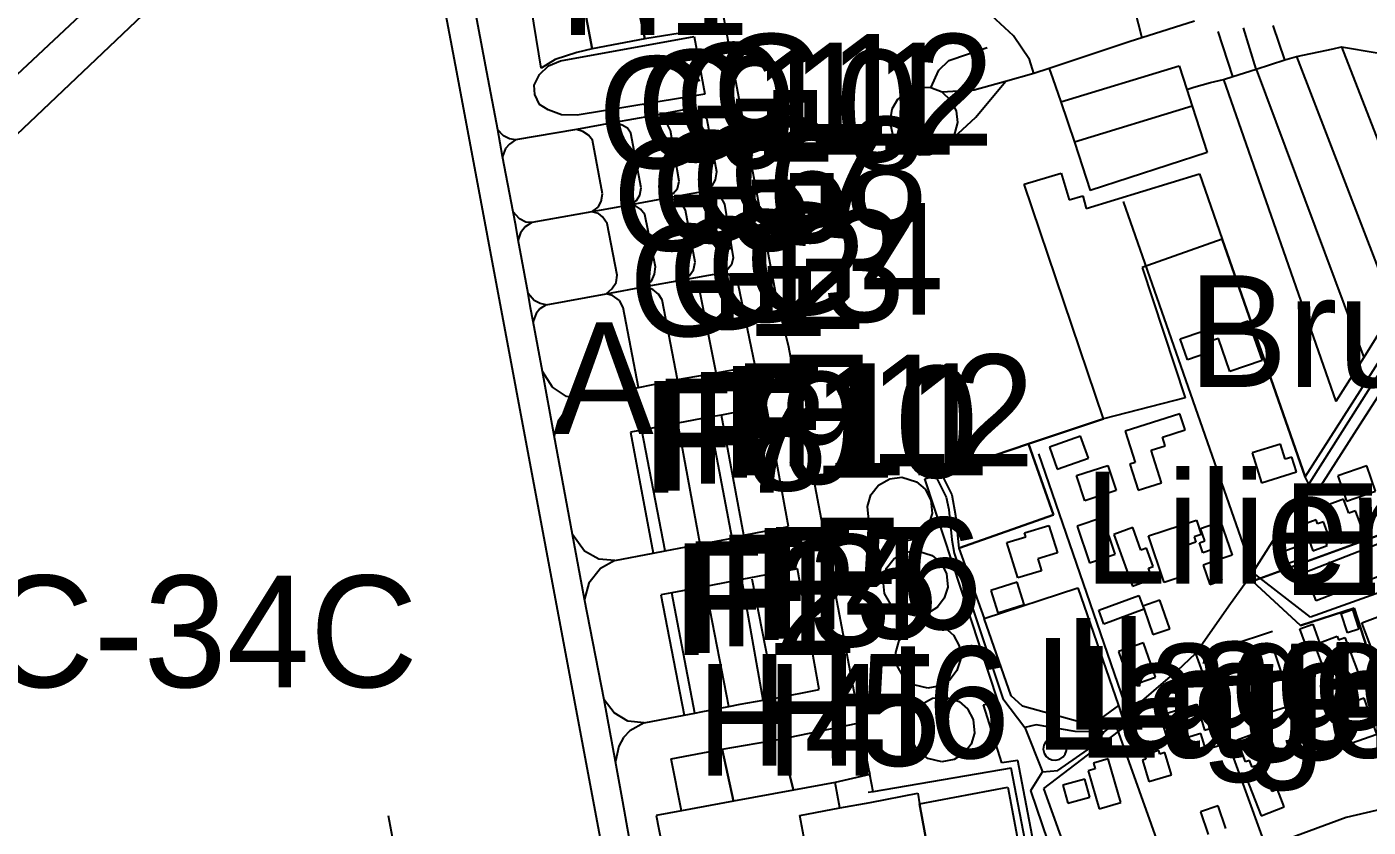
# Model space of a CAD drawing. Extents: x -3657 to 4700, y -7332 to 8131.
# Drawn here: x 116 to 638, y -278 to 33 of the extents above; entities that cross this region are included whole.
import ezdxf

# ---------------------------------------------------------------- set-up
doc = ezdxf.new("R2010")
doc.units = 0
for name, color, linetype in [('OSM_AEROWAY_AERODROME', 2, 'CONTINUOUS'), ('OSM_AEROWAY_APRON', 2, 'CONTINUOUS'), ('OSM_AEROWAY_HANGAR', 2, 'CONTINUOUS'), ('OSM_AEROWAY_HELIPAD', 2, 'CONTINUOUS'), ('OSM_AEROWAY_PARKING_POSITION', 2, 'CONTINUOUS'), ('OSM_AEROWAY_RUNWAY', 2, 'CONTINUOUS'), ('OSM_AEROWAY_TAXIWAY', 2, 'CONTINUOUS'), ('OSM_BUILDING_DETACHED', 9, 'CONTINUOUS'), ('OSM_BUILDING_YES', 9, 'CONTINUOUS'), ('OSM_HIGHWAY_FOOTWAY', 8, 'CONTINUOUS'), ('OSM_HIGHWAY_RESIDENTIAL', 8, 'CONTINUOUS'), ('OSM_HIGHWAY_SERVICE', 8, 'CONTINUOUS'), ('OSM_HIGHWAY_UNCLASSIFIED', 8, 'CONTINUOUS'), ('OSM_LABELS', 8, 'CONTINUOUS'), ('OSM_LANDUSE_GRASS', 3, 'CONTINUOUS'), ('OSM_LANDUSE_GREENFIELD', 3, 'CONTINUOUS'), ('OSM_LANDUSE_INDUSTRIAL', 3, 'CONTINUOUS'), ('OSM_LANDUSE_MEADOW', 3, 'CONTINUOUS'), ('OSM_LANDUSE_RESIDENTIAL', 3, 'CONTINUOUS')]:
    doc.layers.add(name, color=color, linetype=linetype)

msp = doc.modelspace()

# ---------------------------------------------------------------- linework, layer by layer
at = {"layer": 'OSM_AEROWAY_AERODROME'}
for p, q in [((503.85344, -28.360933), (518.233579, -23.979853)), ((518.233579, -23.979853), (521.388715, -34.398818)), ((527.926521, -37.779143), (571.946735, -24.235601)), ((571.946735, -24.235601), (580.828139, -49.721479)), ((534.699445, -119.462937), (503.85344, -28.360933)), ((521.388715, -34.398818), (526.621993, -32.830969)), ((526.621993, -32.830969), (527.926521, -37.779143)), ((580.828139, -49.721479), (613.009008, -142.102224)), ((613.009008, -142.102224), (663.938666, -62.230908)), ((505.499268, -129.281449), (534.699445, -119.462937)), ((471.566388, -140.690048), (505.499268, -129.281449)), ((465.27887, -142.802752), (471.566388, -140.690048)), ((493.773691, -229.41248), (465.27887, -142.802752)), ((488.039838, -230.691222), (493.773691, -229.41248)), ((495.207154, -253.241553), (488.039838, -230.691222)), ((501.426413, -252.263038), (495.207154, -253.241553)), ((523.110388, -366.860529), (501.426413, -252.263038))]:
    msp.add_line(p, q, dxfattribs=at)
at = {"layer": 'OSM_AEROWAY_APRON'}
for p, q in [((444.027209, -268.64205), (462.593971, -264.939259)), ((462.593971, -264.939259), (463.155221, -269.097949)), ((416.753486, -273.723658), (432.286463, -270.654678)), ((432.286463, -270.654678), (444.027209, -268.64205)), ((463.155221, -269.097949), (480.933198, -364.403121)), ((424.368285, -314.543316), (416.753486, -273.723658))]:
    msp.add_line(p, q, dxfattribs=at)
at = {"layer": 'OSM_AEROWAY_HANGAR'}
for p, q in [((444.30025, -149.029668), (447.296112, -145.237921)), ((447.296112, -145.237921), (451.710268, -142.780513)), ((451.710268, -142.780513), (456.276114, -142.202299)), ((456.276114, -142.202299), (462.063058, -144.003657)), ((462.063058, -144.003657), (465.354714, -146.872486)), ((442.9578, -153.610899), (444.30025, -149.029668)), ((465.354714, -146.872486), (467.6073, -151.086774)), ((467.6073, -151.086774), (468.077536, -156.324055)), ((443.556973, -158.84818), (442.9578, -153.610899)), ((468.077536, -156.324055), (466.727502, -160.694015)), ((445.968831, -163.073587), (443.556973, -158.84818)), ((466.727502, -160.694015), (464.095694, -164.118819)), ((449.965842, -166.164806), (445.968831, -163.073587)), ((455.456992, -167.454667), (449.965842, -166.164806)), ((460.21245, -166.565108), (455.456992, -167.454667)), ((464.095694, -164.118819), (460.21245, -166.565108)), ((453.37885, -173.803897), (457.793006, -171.346489)), ((457.793006, -171.346489), (462.358852, -170.768276)), ((462.358852, -170.768276), (468.145796, -172.569634)), ((450.382988, -177.595644), (453.37885, -173.803897)), ((468.145796, -172.569634), (471.437452, -175.438463)), ((471.437452, -175.438463), (473.690038, -179.65275)), ((449.040538, -182.176875), (450.382988, -177.595644)), ((449.639711, -187.414156), (449.040538, -182.176875)), ((473.690038, -179.65275), (474.160274, -184.890031)), ((452.051569, -191.639563), (449.639711, -187.414156)), ((474.160274, -184.890031), (472.81024, -189.259992)), ((456.04858, -194.730782), (452.051569, -191.639563)), ((470.178432, -192.684796), (466.295188, -195.131084)), ((472.81024, -189.259992), (470.178432, -192.684796)), ((461.53973, -196.020644), (456.04858, -194.730782)), ((466.295188, -195.131084), (461.53973, -196.020644)), ((455.297719, -205.683483), (458.285996, -201.891736)), ((458.285996, -201.891736), (462.700153, -199.434328)), ((462.700153, -199.434328), (467.265999, -198.867234)), ((467.265999, -198.867234), (473.052943, -200.657472)), ((473.052943, -200.657472), (476.344599, -203.526301)), ((453.947685, -210.264714), (455.297719, -205.683483)), ((476.344599, -203.526301), (478.597184, -207.740589)), ((478.597184, -207.740589), (479.075005, -212.988989)), ((454.546857, -215.501995), (453.947685, -210.264714)), ((479.075005, -212.988989), (477.717387, -217.347831)), ((456.958716, -219.738521), (454.546857, -215.501995)), ((477.717387, -217.347831), (475.085578, -220.772634)), ((460.955727, -222.818621), (456.958716, -219.738521)), ((466.446877, -224.119602), (460.955727, -222.818621)), ((471.202334, -223.218923), (466.446877, -224.119602)), ((475.085578, -220.772634), (471.202334, -223.218923)), ((463.784731, -230.546668), (468.191303, -228.08926)), ((468.191303, -228.08926), (472.764733, -227.522166)), ((472.764733, -227.522166), (478.551677, -229.312405)), ((459.438835, -238.919646), (460.788869, -234.338415)), ((460.788869, -234.338415), (463.784731, -230.546668)), ((478.551677, -229.312405), (481.843333, -232.181234)), ((481.843333, -232.181234), (484.095919, -236.395521)), ((460.038007, -244.168047), (459.438835, -238.919646)), ((484.095919, -236.395521), (484.566155, -241.643922)), ((462.449866, -248.393454), (460.038007, -244.168047)), ((484.566155, -241.643922), (483.208537, -246.002763)), ((466.446877, -251.484673), (462.449866, -248.393454)), ((480.584313, -249.427567), (476.701069, -251.873855)), ((483.208537, -246.002763), (480.584313, -249.427567)), ((471.938027, -252.774534), (466.446877, -251.484673)), ((476.701069, -251.873855), (471.938027, -252.774534)), ((463.155221, -269.097949), (497.520415, -262.693122)), ((497.520415, -262.693122), (516.04167, -362.045789)), ((480.933198, -364.403121), (463.155221, -269.097949))]:
    msp.add_line(p, q, dxfattribs=at)
at = {"layer": 'OSM_AEROWAY_HELIPAD'}
for p, q in [((380.037109, 52.377703), (383.943106, 32.518289)), ((352.467591, 47.373931), (356.457018, 28.11497)), ((356.457018, 28.11497), (352.467591, 47.373931)), ((332.444613, 43.548826), (336.00931, 24.289865)), ((336.00931, 24.289865), (332.444613, 43.548826)), ((316.23662, 16.828685), (312.421635, 39.823796)), ((383.943106, 32.518289), (356.457018, 28.11497)), ((356.457018, 28.11497), (336.00931, 24.289865)), ((330.063093, 22.85545), (321.667094, 20.131174)), ((336.00931, 24.289865), (330.063093, 22.85545)), ((321.667094, 20.131174), (316.23662, 16.828685)), ((409.237285, -243.990135), (438.573981, -237.95225)), ((438.573981, -237.95225), (443.883104, -257.667111)), ((386.476316, -247.904196), (409.237285, -243.990135)), ((409.237285, -243.990135), (414.182354, -263.838429)), ((414.182354, -263.838429), (409.237285, -243.990135)), ((366.741548, -251.640346), (386.476316, -247.904196)), ((386.476316, -247.904196), (390.898057, -268.130554)), ((390.898057, -268.130554), (386.476316, -247.904196)), ((370.784066, -271.844464), (366.741548, -251.640346)), ((443.883104, -257.667111), (430.382763, -260.847286)), ((414.182354, -263.838429), (390.898057, -268.130554)), ((430.382763, -260.847286), (414.182354, -263.838429)), ((390.898057, -268.130554), (370.784066, -271.844464))]:
    msp.add_line(p, q, dxfattribs=at)
at = {"layer": 'OSM_AEROWAY_PARKING_POSITION'}
for p, q in [((376.275216, 0.438553), (373.089742, 0.783257)), ((379.020791, -0.984742), (376.275216, 0.438553)), ((347.689381, -5.354703), (344.716272, -4.398427)), ((362.539756, -2.608188), (359.414958, -1.718629)), ((364.883355, -4.342829), (362.539756, -2.608188)), ((366.407831, -7.38957), (364.883355, -4.342829)), ((380.65145, -3.319836), (379.020791, -0.984742)), ((384.511941, -23.568432), (380.65145, -3.319836)), ((332.437029, -7.800991), (329.881066, -7.100463)), ((334.568263, -9.224286), (332.437029, -7.800991)), ((336.100324, -11.259153), (334.568263, -9.224286)), ((349.729601, -6.577847), (347.689381, -5.354703)), ((351.049297, -8.512639), (349.729601, -6.577847)), ((355.114569, -29.673033), (351.049297, -8.512639)), ((369.866346, -27.12667), (366.407831, -7.38957)), ((340.066997, -32.108202), (336.100324, -11.259153)), ((384.003782, -26.615173), (384.511941, -23.568432)), ((354.507812, -32.619699), (355.114569, -29.673033)), ((367.530332, -31.908051), (369.153407, -29.97326)), ((369.153407, -29.97326), (369.866346, -27.12667)), ((380.143291, -30.985133), (382.684086, -28.950266)), ((380.143291, -30.985133), (383.290842, -31.596706)), ((382.684086, -28.950266), (384.003782, -26.615173)), ((338.33774, -37.301005), (339.558838, -35.054868)), ((339.558838, -35.054868), (340.066997, -32.108202)), ((350.389449, -36.455924), (353.188115, -34.654566)), ((352.877152, -36.789509), (350.389449, -36.455924)), ((353.188115, -34.654566), (354.507812, -32.619699)), ((364.989537, -33.776126), (367.530332, -31.908051)), ((368.341869, -34.34322), (364.989537, -33.776126)), ((370.677883, -35.66644), (368.341869, -34.34322)), ((372.308542, -38.412955), (370.677883, -35.66644)), ((383.290842, -31.596706), (386.036418, -33.531497)), ((386.036418, -33.531497), (387.462296, -36.077861)), ((387.462296, -36.077861), (390.822213, -56.92691)), ((335.925881, -39.113483), (338.33774, -37.301005)), ((338.534936, -39.736174), (335.925881, -39.113483)), ((340.066997, -40.959318), (338.534936, -39.736174)), ((341.796254, -43.605758), (340.066997, -40.959318)), ((354.81119, -38.012653), (352.877152, -36.789509)), ((356.540447, -40.147595), (354.81119, -38.012653)), ((360.613303, -60.385072), (356.540447, -40.147595)), ((376.070435, -58.661551), (372.308542, -38.412955)), ((345.762928, -63.643083), (341.796254, -43.605758)), ((390.822213, -56.92691), (390.109273, -59.673425)), ((360.30234, -63.231662), (360.613303, -60.385072)), ((373.833019, -63.743159), (375.357496, -61.608216)), ((375.357496, -61.608216), (376.070435, -58.661551)), ((388.683395, -61.29687), (386.34738, -62.720166)), ((390.109273, -59.673425), (388.683395, -61.29687)), ((343.722708, -69.036037), (345.353367, -66.489674)), ((345.353367, -66.489674), (345.762928, -63.643083)), ((356.669383, -68.135358), (359.081242, -65.978177)), ((359.081242, -65.978177), (360.30234, -63.231662)), ((371.208796, -65.488919), (373.833019, -63.743159)), ((374.24258, -66.489674), (371.208796, -65.488919)), ((376.275216, -68.213195), (374.24258, -66.489674)), ((388.986773, -63.331738), (386.34738, -62.720166)), ((391.125591, -64.966303), (388.986773, -63.331738)), ((392.75625, -67.101246), (391.125591, -64.966303)), ((399.377485, -98.847397), (392.75625, -67.101246)), ((341.477707, -70.915232), (343.722708, -69.036037)), ((343.927488, -71.571282), (341.477707, -70.915232)), ((346.642725, -73.506073), (343.927488, -71.571282)), ((359.596985, -69.236188), (356.669383, -68.135358)), ((361.834401, -71.070905), (359.596985, -69.236188)), ((363.154098, -73.305923), (361.834401, -71.070905)), ((378.004473, -70.559408), (376.275216, -68.213195)), ((384.2389, -101.616151), (378.004473, -70.559408)), ((348.098942, -76.252588), (346.642725, -73.506073)), ((354.007237, -107.298212), (348.098942, -76.252588)), ((369.198913, -104.26259), (363.154098, -73.305923)), ((412.248316, -161.338946), (403.700628, -114.537001)), ((390.427821, -165.842341), (381.531247, -118.906962)), ((394.925406, -164.76375), (386.226029, -118.061881)), ((350.973453, -124.744696), (359.779012, -171.713433)), ((364.352442, -170.834993), (355.342102, -123.910734)), ((377.943797, -168.233031), (369.259589, -121.253175)), ((402.449192, -228.856505), (394.182129, -181.943366)), ((407.197065, -228.044782), (398.194309, -181.787693)), ((424.186258, -224.731174), (415.790259, -177.862512)), ((375.918746, -233.871397), (366.984251, -187.080572)), ((389.130878, -231.258316), (380.059862, -184.612044)), ((362.759706, -187.881175), (371.739708, -234.672))]:
    msp.add_line(p, q, dxfattribs=at)
at = {"layer": 'OSM_AEROWAY_RUNWAY'}
msp.add_line((256.797196, -273.67918), (375.395418, -901.84156), dxfattribs=at)
at = {"layer": 'OSM_AEROWAY_TAXIWAY'}
for p, q in [((295.075972, 15.271956), (289.850278, 42.714864)), ((56.256453, -38.546388), (139.101524, 39.167746)), ((299.368777, -7.256136), (295.075972, 15.271956)), ((373.089742, 0.783257), (359.414958, -1.718629)), ((344.716272, -4.398427), (329.881066, -7.100463)), ((359.414958, -1.718629), (344.716272, -4.398427)), ((301.166295, -17.530547), (299.368777, -7.256136)), ((301.598609, -9.468915), (299.368777, -7.256136)), ((303.889116, -10.658701), (301.598609, -9.468915)), ((329.881066, -7.100463), (306.285806, -11.136839)), ((302.36464, -14.494926), (301.166295, -17.530547)), ((303.881532, -12.715807), (302.36464, -14.494926)), ((306.285806, -11.136839), (303.881532, -12.715807)), ((306.285806, -11.136839), (303.889116, -10.658701)), ((305.32258, -39.102363), (301.166295, -17.530547)), ((380.143291, -30.985133), (364.989537, -33.776126)), ((350.389449, -36.455924), (335.925881, -39.113483)), ((364.989537, -33.776126), (350.389449, -36.455924)), ((306.331313, -44.328525), (305.32258, -39.102363)), ((307.817867, -41.737683), (305.32258, -39.102363)), ((335.925881, -39.113483), (312.611247, -43.227695)), ((307.302124, -49.877152), (306.331313, -44.328525)), ((310.237311, -43.016425), (307.817867, -41.737683)), ((310.024946, -44.851141), (308.136415, -47.197354)), ((312.611247, -43.227695), (310.024946, -44.851141)), ((312.611247, -43.227695), (310.237311, -43.016425)), ((308.136415, -47.197354), (307.302124, -49.877152)), ((311.109524, -70.748439), (307.302124, -49.877152)), ((356.669383, -68.135358), (371.208796, -65.488919)), ((371.208796, -65.488919), (386.34738, -62.720166)), ((312.118257, -76.308186), (311.109524, -70.748439)), ((313.468291, -73.483834), (311.109524, -70.748439)), ((318.170657, -75.207356), (341.477707, -70.915232)), ((341.477707, -70.915232), (356.669383, -68.135358)), ((313.119406, -81.712259), (312.118257, -76.308186)), ((315.758798, -74.67362), (313.468291, -73.483834)), ((315.751214, -76.730726), (314.234322, -78.509845)), ((318.170657, -75.207356), (315.751214, -76.730726)), ((318.170657, -75.207356), (315.758798, -74.67362)), ((314.234322, -78.509845), (313.119406, -81.712259)), ((316.714441, -101.160252), (313.119406, -81.712259)), ((384.2389, -101.616151), (399.377485, -98.847397)), ((321.318209, -126.023437), (316.714441, -101.160252)), ((320.574931, -107.198136), (316.714441, -101.160252)), ((369.198913, -104.26259), (384.2389, -101.616151)), ((326.050913, -110.811971), (320.574931, -107.198136)), ((331.936455, -111.523619), (354.007237, -107.298212)), ((354.007237, -107.298212), (369.198913, -104.26259)), ((331.936455, -111.523619), (326.050913, -110.811971)), ((331.936455, -111.523619), (326.680423, -114.970662)), ((403.700628, -114.537001), (386.226029, -118.061881)), ((326.680423, -114.970662), (322.789594, -120.419213)), ((381.531247, -118.906962), (369.259589, -121.253175)), ((386.226029, -118.061881), (381.531247, -118.906962)), ((322.789594, -120.419213), (321.318209, -126.023437)), ((355.342102, -123.910734), (350.973453, -124.744696)), ((369.259589, -121.253175), (355.342102, -123.910734)), ((328.432433, -164.496882), (321.318209, -126.023437)), ((394.925406, -164.76375), (412.248316, -161.338946)), ((333.081708, -189.638055), (328.432433, -164.496882)), ((333.036201, -170.879471), (328.432433, -164.496882)), ((377.943797, -168.233031), (390.427821, -165.842341)), ((390.427821, -165.842341), (394.925406, -164.76375)), ((338.595612, -174.081885), (333.036201, -170.879471)), ((344.81487, -174.548903), (359.779012, -171.713433)), ((359.779012, -171.713433), (364.352442, -170.834993)), ((364.352442, -170.834993), (377.943797, -168.233031)), ((344.81487, -174.548903), (338.595612, -174.081885)), ((344.81487, -174.548903), (339.232706, -177.673481)), ((339.232706, -177.673481), (334.68203, -183.366661)), ((394.182129, -181.943366), (380.059862, -184.612044)), ((415.790259, -177.862512), (394.182129, -181.943366)), ((334.68203, -183.366661), (333.081708, -189.638055)), ((366.984251, -187.080572), (362.759706, -187.881175)), ((380.059862, -184.612044), (366.984251, -187.080572)), ((340.742014, -228.667474), (333.081708, -189.638055)), ((345.072742, -252.6411), (340.742014, -228.667474)), ((344.617674, -233.815799), (340.742014, -228.667474)), ((393.545034, -230.379876), (402.449192, -228.856505)), ((402.449192, -228.856505), (407.197065, -228.044782)), ((407.197065, -228.044782), (424.186258, -224.731174)), ((349.934381, -237.040452), (344.617674, -233.815799)), ((371.739708, -234.672), (375.918746, -233.871397)), ((375.918746, -233.871397), (378.353358, -233.404378)), ((378.353358, -233.404378), (389.130878, -231.258316)), ((389.130878, -231.258316), (393.545034, -230.379876)), ((356.282576, -237.640905), (349.934381, -237.040452)), ((356.282576, -237.640905), (350.700412, -240.765482)), ((356.282576, -237.640905), (371.739708, -234.672)), ((348.227878, -243.289607), (346.354516, -246.681052)), ((350.700412, -240.765482), (348.227878, -243.289607)), ((346.354516, -246.681052), (345.072742, -252.6411)), ((347.916915, -268.386302), (345.072742, -252.6411)), ((358.246951, -325.651689), (347.916915, -268.386302))]:
    msp.add_line(p, q, dxfattribs=at)
at = {"layer": 'OSM_BUILDING_DETACHED'}
for p, q in [((524.232888, -141.557369), (536.337688, -137.598829)), ((536.337688, -137.598829), (539.5535, -147.406222)), ((527.4487, -151.375881), (524.232888, -141.557369)), ((539.5535, -147.406222), (527.4487, -151.375881))]:
    msp.add_line(p, q, dxfattribs=at)
at = {"layer": 'OSM_BUILDING_YES'}
for p, q in [((573.971786, -87.249766), (590.94581, -81.378674)), ((590.94581, -81.378674), (596.292856, -96.82365)), ((564.529131, -88.428433), (573.327106, -85.381692)), ((567.335382, -96.545662), (564.529131, -88.428433)), ((573.327106, -85.381692), (573.971786, -87.249766)), ((579.356753, -88.250521), (574.722647, -89.862847)), ((583.816417, -101.138013), (579.356753, -88.250521)), ((576.004421, -93.543399), (567.335382, -96.545662)), ((574.722647, -89.862847), (576.004421, -93.543399)), ((596.292856, -96.82365), (583.816417, -101.138013)), ((564.377442, -117.517025), (543.080275, -124.322155)), ((566.394909, -123.832897), (564.377442, -117.517025)), ((543.080275, -124.322155), (546.940765, -136.420163)), ((557.650025, -126.62389), (566.394909, -123.832897)), ((525.787703, -126.17911), (513.682902, -130.493473)), ((528.844241, -134.763359), (525.787703, -126.17911)), ((553.235868, -131.705498), (558.711849, -129.959738)), ((558.711849, -129.959738), (557.650025, -126.62389)), ((603.490509, -129.325927), (592.409611, -132.772969)), ((605.303196, -135.152541), (603.490509, -129.325927)), ((513.682902, -130.493473), (516.73944, -139.077722)), ((516.73944, -139.077722), (528.844241, -134.763359)), ((557.278386, -144.348361), (553.235868, -131.705498)), ((592.409611, -132.772969), (596.027399, -144.38172)), ((607.828821, -134.374176), (605.303196, -135.152541)), ((609.626339, -140.156312), (607.828821, -134.374176)), ((546.940765, -136.420163), (544.877792, -137.087332)), ((544.877792, -137.087332), (548.131526, -147.272788)), ((596.027399, -144.38172), (609.626339, -140.156312)), ((636.975906, -137.721144), (625.720566, -141.646324)), ((640.411667, -147.561895), (636.975906, -137.721144)), ((548.131526, -147.272788), (557.278386, -144.348361)), ((625.720566, -141.646324), (629.163911, -151.498195)), ((627.98832, -150.697592), (621.306409, -153.210597)), ((630.058878, -156.179501), (627.98832, -150.697592)), ((629.163911, -151.498195), (640.411667, -147.561895)), ((621.306409, -153.210597), (626.789975, -167.766013)), ((632.554165, -155.245464), (630.058878, -156.179501)), ((635.967173, -164.307851), (632.554165, -155.245464)), ((504.027883, -163.796354), (513.50846, -160.894166)), ((513.50846, -160.894166), (516.762194, -171.54664)), ((534.426404, -157.903023), (524.505929, -161.227751)), ((524.505929, -161.227751), (529.26897, -175.438463)), ((539.181861, -172.124854), (534.426404, -157.903023)), ((552.204382, -164.952781), (570.793896, -158.825941)), ((570.793896, -158.825941), (572.667258, -164.508001)), ((572.371464, -162.106191), (580.206213, -159.404154)), ((580.206213, -159.404154), (584.696214, -172.4362)), ((617.324567, -158.748104), (612.341576, -160.527223)), ((612.341576, -160.527223), (616.027624, -170.790515)), ((617.885817, -160.327072), (617.324567, -158.748104)), ((620.183909, -159.50423), (617.885817, -160.327072)), ((621.973842, -164.508001), (620.183909, -159.50423)), ((497.186699, -167.543623), (504.490535, -165.308605)), ((504.490535, -165.308605), (504.027883, -163.796354)), ((546.091306, -161.772606), (538.726794, -164.419045)), ((538.726794, -164.419045), (545.947201, -184.48973)), ((549.254026, -170.545886), (546.091306, -161.772606)), ((558.203691, -183.155391), (552.204382, -164.952781)), ((572.667258, -164.508001), (569.914099, -165.4198)), ((569.914099, -165.4198), (570.589116, -167.476906)), ((574.04763, -166.976529), (572.371464, -162.106191)), ((613.031762, -179.096776), (653.722397, -163.22926)), ((620.297676, -165.108454), (621.973842, -164.508001)), ((621.617372, -168.789006), (620.297676, -165.108454)), ((626.789975, -167.766013), (635.967173, -164.307851)), ((501.403659, -181.354033), (497.186699, -167.543623)), ((516.762194, -171.54664), (509.185317, -173.859495)), ((551.370091, -169.78976), (549.254026, -170.545886)), ((553.941223, -176.928475), (551.370091, -169.78976)), ((570.589116, -167.476906), (563.831361, -169.711924)), ((563.831361, -169.711924), (567.274706, -180.164247)), ((571.946735, -167.699296), (574.04763, -166.976529)), ((573.296769, -171.613357), (571.946735, -167.699296)), ((576.626347, -170.45693), (573.296769, -171.613357)), ((578.090148, -174.715696), (576.626347, -170.45693)), ((608.974075, -169.534012), (602.70931, -171.802389)), ((602.70931, -171.802389), (604.370307, -176.405859)), ((610.635072, -174.137482), (608.974075, -169.534012)), ((616.027624, -170.790515), (621.617372, -168.789006)), ((509.185317, -173.859495), (510.611195, -178.540801)), ((529.26897, -175.438463), (539.181861, -172.124854)), ((552.174044, -177.562286), (553.941223, -176.928475)), ((578.090148, -174.715696), (573.402951, -176.316903)), ((573.402951, -176.316903), (576.049928, -183.83368)), ((584.696214, -172.4362), (578.090148, -174.715696)), ((580.775048, -182.165756), (578.090148, -174.715696)), ((604.370307, -176.405859), (610.635072, -174.137482)), ((658.04554, -174.315394), (617.354905, -190.18291)), ((510.611195, -178.540801), (501.403659, -181.354033)), ((545.947201, -184.48973), (553.660598, -181.709857)), ((553.660598, -181.709857), (552.174044, -177.562286)), ((567.274706, -180.164247), (558.203691, -183.155391)), ((576.049928, -183.83368), (580.775048, -182.165756)), ((617.354905, -190.18291), (613.031762, -179.096776)), ((501.153372, -182.95524), (490.891596, -186.168773)), ((490.891596, -186.168773), (493.629586, -194.919814)), ((503.898947, -191.695161), (501.153372, -182.95524)), ((493.629586, -194.919814), (503.898947, -191.695161)), ((532.886758, -193.90794), (548.442489, -188.114684)), ((548.442489, -188.114684), (550.027641, -192.317853)), ((556.633707, -190.038357), (550.027641, -192.317853)), ((550.027641, -192.317853), (550.429618, -193.47428)), ((550.027641, -192.317853), (550.429618, -193.47428)), ((560.441107, -201.068893), (556.633707, -190.038357)), ((534.881472, -199.256416), (532.886758, -193.90794)), ((550.429618, -193.47428), (534.881472, -199.256416)), ((550.429618, -193.47428), (553.842625, -203.348389)), ((626.987171, -195.131084), (631.408912, -193.663311)), ((629.490043, -202.703459), (626.987171, -195.131084)), ((631.408912, -193.663311), (633.911784, -201.235686)), ((635.003946, -198.833875), (641.230789, -196.454304)), ((553.842625, -203.348389), (560.441107, -201.068893)), ((610.930866, -201.102252), (615.959364, -199.245296)), ((613.646103, -208.441117), (610.930866, -201.102252)), ((615.959364, -199.245296), (618.667017, -206.584162)), ((633.911784, -201.235686), (629.490043, -202.703459)), ((642.527732, -218.559855), (635.003946, -198.833875)), ((550.194499, -206.528564), (540.524311, -209.931129)), ((554.881696, -219.905314), (550.194499, -206.528564)), ((616.778486, -207.28469), (613.646103, -208.441117)), ((618.667017, -206.584162), (616.778486, -207.28469)), ((616.778486, -207.28469), (618.667017, -206.584162)), ((622.755041, -223.085489), (616.778486, -207.28469)), ((618.667017, -206.584162), (625.485447, -203.99332)), ((625.485447, -203.99332), (626.008775, -205.383256)), ((626.008775, -205.383256), (628.450972, -204.460339)), ((628.450972, -204.460339), (633.904199, -218.860082)), ((540.524311, -209.931129), (545.219093, -223.296759)), ((601.055897, -209.553066), (587.517634, -214.045341)), ((608.048771, -230.668983), (601.055897, -209.553066)), ((587.517634, -214.045341), (593.395591, -231.780932)), ((633.904199, -218.860082), (622.755041, -223.085489)), ((545.219093, -223.296759), (554.881696, -219.905314)), ((635.967173, -228.033663), (625.955684, -231.591901)), ((640.927411, -242.021985), (635.967173, -228.033663)), ((556.717136, -234.660881), (570.900079, -230.346517)), ((570.900079, -230.346517), (573.971786, -240.443017)), ((593.395591, -231.780932), (596.262518, -230.824656)), ((596.262518, -230.824656), (597.385018, -234.204981)), ((597.385018, -234.204981), (608.048771, -230.668983)), ((625.955684, -231.591901), (630.915922, -245.569103)), ((560.054299, -245.613581), (556.717136, -234.660881)), ((573.971786, -240.443017), (577.809523, -239.27547)), ((577.809523, -239.27547), (580.009017, -246.492021)), ((572.470062, -241.832953), (560.054299, -245.613581)), ((574.411684, -248.204423), (572.470062, -241.832953)), ((586.645421, -244.268122), (598.196555, -239.987118)), ((589.815726, -252.841251), (586.645421, -244.268122)), ((598.196555, -239.987118), (600.980053, -247.515014)), ((630.915922, -245.569103), (640.927411, -242.021985)), ((556.155886, -248.426813), (550.664736, -250.072497)), ((550.664736, -250.072497), (551.157726, -251.707063)), ((556.565447, -249.816749), (556.155886, -248.426813)), ((558.476731, -249.238535), (556.565447, -249.816749)), ((561.063032, -257.878381), (558.476731, -249.238535)), ((580.009017, -246.492021), (574.411684, -248.204423)), ((600.980053, -247.515014), (598.666792, -248.371215)), ((598.666792, -248.371215), (600.024411, -252.040648)), ((536.519715, -251.629226), (530.801032, -253.274911)), ((530.801032, -253.274911), (531.468464, -255.587766)), ((541.426862, -268.64205), (536.519715, -251.629226)), ((551.157726, -251.707063), (549.807692, -252.107365)), ((549.807692, -252.107365), (552.318149, -260.491462)), ((591.446385, -252.240799), (589.815726, -252.841251)), ((592.417196, -254.853879), (591.446385, -252.240799)), ((600.024411, -252.040648), (592.417196, -254.853879)), ((527.418362, -259.501827), (518.832752, -261.914757)), ((529.390322, -266.484869), (527.418362, -259.501827)), ((531.468464, -255.587766), (528.753227, -256.36613)), ((528.753227, -256.36613), (532.992941, -271.077219)), ((552.318149, -260.491462), (561.063032, -257.878381)), ((597.111977, -256.177099), (590.172195, -258.868016)), ((590.172195, -258.868016), (595.959139, -273.790375)), ((600.274698, -264.349926), (597.111977, -256.177099)), ((518.832752, -261.914757), (520.797127, -268.897799)), ((602.231489, -263.593801), (600.274698, -264.349926)), ((604.848128, -270.343333), (602.231489, -263.593801)), ((520.797127, -268.897799), (529.390322, -266.484869)), ((532.992941, -271.077219), (541.426862, -268.64205)), ((579.303662, -269.96527), (572.424556, -272.255885)), ((582.22368, -278.72743), (579.303662, -269.96527)), ((595.959139, -273.790375), (604.848128, -270.343333)), ((572.424556, -272.255885), (575.344573, -281.029165))]:
    msp.add_line(p, q, dxfattribs=at)
at = {"layer": 'OSM_HIGHWAY_FOOTWAY'}
msp.add_line((605.098415, 20.064457), (600.623583, 33.38561), dxfattribs=at)
at = {"layer": 'OSM_HIGHWAY_RESIDENTIAL'}
for p, q in [((592.743328, -179.274688), (666.107822, -63.365096)), ((583.429609, -192.217777), (592.743328, -179.274688)), ((615.064397, -196.587738), (592.743328, -179.274688)), ((666.251927, -178.196097), (615.064397, -196.587738)), ((570.376751, -210.720613), (583.429609, -192.217777)), ((563.399047, -217.336711), (570.376751, -210.720613)), ((570.376751, -210.720613), (597.726319, -285.910622)), ((544.164853, -233.915875), (563.399047, -217.336711)), ((539.212199, -237.907772), (544.164853, -233.915875)), ((534.835965, -241.210262), (539.212199, -237.907772)), ((539.212199, -237.907772), (678.81938, -629.769813))]:
    msp.add_line(p, q, dxfattribs=at)
at = {"layer": 'OSM_HIGHWAY_SERVICE'}
for p, q in [((408.114785, -74.929368), (343.214549, 270.030652)), ((540.820105, 63.430479), (549.54982, 28.593108)), ((499.719909, 29.326995), (491.278403, 37.09952)), ((570.027866, 35.009055), (549.54982, 28.593108)), ((593.941672, 16.383905), (589.072448, 32.451572)), ((505.923998, 20.164533), (499.719909, 29.326995)), ((545.090157, 27.192052), (513.538798, 16.661893)), ((549.54982, 28.593108), (545.090157, 27.192052)), ((584.916163, 13.537315), (579.250571, 31.083875)), ((474.592588, 19.764231), (489.549146, 24.745764)), ((605.098415, 20.064457), (609.717352, 21.365438)), ((609.717352, 21.365438), (623.900295, 24.334343)), ((609.717352, 21.365438), (647.472801, -76.897519)), ((623.900295, 24.334343), (627.20712, 25.023751)), ((627.20712, 25.023751), (659.350067, -57.972142)), ((627.20712, 25.023751), (641.041178, 22.788733)), ((467.6073, 9.167355), (470.663837, 16.005843)), ((470.663837, 16.005843), (474.592588, 19.764231)), ((507.584995, 14.671503), (505.923998, 20.164533)), ((513.538798, 16.661893), (507.584995, 14.671503)), ((513.538798, 16.661893), (514.979845, 12.614397)), ((518.172903, 3.663206), (564.149908, 17.707125)), ((564.149908, 17.707125), (567.032004, 8.511304)), ((584.916163, 13.537315), (593.941672, 16.383905)), ((593.941672, 16.383905), (605.098415, 20.064457)), ((593.941672, 16.383905), (635.876159, -95.611625)), ((496.640618, 11.558045), (484.399297, 8.277795)), ((485.06673, -2.207886), (496.640618, 11.558045)), ((507.584995, 14.671503), (496.640618, 11.558045)), ((514.979845, 12.614397), (518.172903, 3.663206)), ((569.739656, 9.345266), (576.209202, 11.179983)), ((576.209202, 11.179983), (581.283206, 12.392007)), ((581.283206, 12.392007), (584.916163, 13.537315)), ((581.283206, 12.392007), (624.931782, -112.802361)), ((458.270828, 7.666223), (454.660624, 4.597243)), ((462.730491, 9.26743), (458.270828, 7.666223)), ((467.6073, 9.167355), (462.730491, 9.26743)), ((471.968365, 7.399355), (467.6073, 9.167355)), ((484.399297, 8.277795), (471.968365, 7.399355)), ((475.404126, 4.263658), (471.968365, 7.399355)), ((567.032004, 8.511304), (569.739656, 9.345266)), ((567.032004, 8.511304), (569.178406, 1.950804)), ((452.506637, 0.849974), (451.672346, -4.131559)), ((454.660624, 4.597243), (452.506637, 0.849974)), ((477.527775, 0.171685), (475.404126, 4.263658)), ((478.119363, -4.353949), (477.527775, 0.171685)), ((518.172903, 3.663206), (523.459273, -11.99304)), ((569.178406, 1.950804), (523.459273, -11.99304)), ((569.178406, 1.950804), (574.927428, -16.062774)), ((451.672346, -4.131559), (452.893444, -9.346601)), ((476.511457, -10.136085), (485.06673, -2.207886)), ((476.511457, -10.136085), (478.119363, -4.353949)), ((452.893444, -9.346601), (455.320472, -12.915958)), ((474.789784, -12.582373), (476.511457, -10.136085)), ((455.320472, -12.915958), (459.173378, -15.71807)), ((467.091556, -16.830019), (471.300932, -15.362246)), ((471.300932, -15.362246), (474.789784, -12.582373)), ((523.459273, -11.99304), (529.564764, -30.718266)), ((459.173378, -15.71807), (463.488937, -16.941214)), ((463.488937, -16.941214), (467.091556, -16.830019)), ((574.927428, -16.062774), (529.564764, -30.718266)), ((412.278654, -91.008155), (408.114785, -74.929368)), ((647.472801, -76.897519), (635.876159, -95.611625)), ((443.883104, -257.667111), (412.278654, -91.008155)), ((635.876159, -95.611625), (624.931782, -112.802361)), ((469.814378, -142.469167), (473.515595, -149.896988)), ((473.515595, -149.896988), (474.592588, -154.67837)), ((474.592588, -154.67837), (475.715089, -166.576227)), ((475.715089, -166.576227), (476.625224, -171.76903)), ((476.625224, -171.76903), (495.586377, -228.222694)), ((600.342958, -202.125245), (583.945352, -207.573796)), ((583.945352, -207.573796), (577.839861, -208.997092)), ((577.839861, -208.997092), (570.376751, -210.720613)), ((495.586377, -228.222694), (504.14165, -239.48674)), ((508.548222, -238.485986), (504.14165, -239.48674)), ((504.14165, -239.48674), (510.990419, -256.688596)), ((523.686807, -240.976752), (508.548222, -238.485986)), ((534.835965, -241.210262), (523.686807, -240.976752)), ((531.422957, -246.0806), (534.835965, -241.210262)), ((516.929052, -256.199338), (531.422957, -246.0806)), ((498.802189, -255.27642), (445.164878, -264.405523)), ((520.205539, -366.760453), (498.802189, -255.27642)), ((445.164878, -264.405523), (443.883104, -257.667111)), ((506.432157, -263.927385), (510.990419, -256.688596)), ((510.990419, -256.688596), (516.929052, -256.199338)), ((445.164878, -264.405523), (443.223256, -264.739108)), ((519.181637, -301.255522), (506.432157, -263.927385)), ((648.352598, -269.842955), (628.997053, -274.457545)), ((628.997053, -274.457545), (597.726319, -285.910622))]:
    msp.add_line(p, q, dxfattribs=at)
at = {"layer": 'OSM_HIGHWAY_UNCLASSIFIED'}
for p, q in [((542.268737, -34.988151), (592.743328, -179.274688)), ((509.473526, -133.117674), (544.164853, -233.915875))]:
    msp.add_line(p, q, dxfattribs=at)
at = {"layer": 'OSM_LANDUSE_GRASS'}
for p, q in [((107.299878, -13.905593), (242.379135, 114.457831)), ((266.930036, 102.359823), (283.661358, 13.21485)), ((323.745236, 19.664156), (375.698797, 29.015649)), ((375.698797, 29.015649), (379.832328, 6.676588)), ((315.500927, 14.371277), (319.027701, 17.673766)), ((319.027701, 17.673766), (323.745236, 19.664156)), ((283.661358, 13.21485), (356.904501, -377.034865)), ((313.460707, 10.179228), (315.500927, 14.371277)), ((313.726163, 6.476437), (313.460707, 10.179228)), ((315.599525, 2.69581), (313.726163, 6.476437)), ((379.832328, 6.676588), (330.146522, -1.474)), ((318.982195, 0.571987), (315.599525, 2.69581)), ((324.071368, -1.362805), (318.982195, 0.571987)), ((330.146522, -1.474), (324.071368, -1.362805)), ((512.226686, -244.913053), (511.498577, -246.302989)), ((513.387108, -243.856701), (512.226686, -244.913053)), ((514.83574, -243.256248), (513.387108, -243.856701)), ((515.75346, -243.156173), (514.83574, -243.256248)), ((517.30069, -243.400802), (515.75346, -243.156173)), ((518.673478, -244.179166), (517.30069, -243.400802)), ((519.69738, -245.368952), (518.673478, -244.179166)), ((511.498577, -246.302989), (511.286213, -247.859718)), ((511.286213, -247.859718), (511.627513, -249.394208)), ((511.627513, -249.394208), (512.469388, -250.728548)), ((519.007194, -250.873101), (519.750471, -249.883466)), ((520.251046, -246.836725), (519.69738, -245.368952)), ((519.750471, -249.883466), (520.273799, -248.404574)), ((520.273799, -248.404574), (520.251046, -246.836725)), ((512.469388, -250.728548), (513.22025, -251.384598)), ((513.22025, -251.384598), (514.646129, -252.040648)), ((514.646129, -252.040648), (516.208528, -252.174082)), ((516.208528, -252.174082), (517.72542, -251.77378)), ((517.72542, -251.77378), (519.007194, -250.873101)), ((414.182354, -263.838429), (390.898057, -268.130554)), ((430.382763, -260.847286), (414.182354, -263.838429)), ((432.286463, -270.654678), (430.382763, -260.847286)), ((390.898057, -268.130554), (370.784066, -271.844464)), ((416.753486, -273.723658), (432.286463, -270.654678)), ((370.784066, -271.844464), (360.893928, -273.668061)), ((360.893928, -273.668061), (372.164438, -331.567259)), ((424.368285, -314.543316), (416.753486, -273.723658))]:
    msp.add_line(p, q, dxfattribs=at)
at = {"layer": 'OSM_LANDUSE_GREENFIELD'}
for p, q in [((505.499268, -129.281449), (471.566388, -140.690048)), ((515.275639, -156.813312), (505.499268, -129.281449)), ((471.566388, -140.690048), (475.715089, -148.98519)), ((475.715089, -148.98519), (477.239565, -157.124658)), ((477.239565, -157.124658), (478.460664, -169.734163)), ((478.460664, -169.734163), (515.275639, -156.813312))]:
    msp.add_line(p, q, dxfattribs=at)
at = {"layer": 'OSM_LANDUSE_INDUSTRIAL'}
for p, q in [((665.93338, -155.790319), (592.584054, -182.655013)), ((592.584054, -182.655013), (611.203907, -199.845749)), ((611.203907, -199.845749), (632.046006, -193.0295)), ((632.046006, -193.0295), (641.018424, -220.783754))]:
    msp.add_line(p, q, dxfattribs=at)
at = {"layer": 'OSM_LANDUSE_MEADOW'}
for p, q in [((488.267372, -197.099234), (524.710709, -185.179138)), ((524.710709, -185.179138), (540.501558, -230.869134)), ((498.802189, -227.199701), (488.267372, -197.099234)), ((503.216346, -231.16936), (498.802189, -227.199701)), ((527.58522, -237.885533), (503.216346, -231.16936)), ((540.501558, -230.869134), (531.900779, -237.273961)), ((531.900779, -237.273961), (527.58522, -237.885533))]:
    msp.add_line(p, q, dxfattribs=at)
at = {"layer": 'OSM_LANDUSE_RESIDENTIAL'}
for p, q in [((580.828139, -49.721479), (549.769769, -60.696418)), ((613.009008, -142.102224), (580.828139, -49.721479)), ((549.769769, -60.696418), (566.448, -111.345707)), ((642.322952, -109.31084), (632.144604, -125.178356)), ((566.448, -111.345707), (534.699445, -119.462937)), ((534.699445, -119.462937), (505.499268, -129.281449)), ((505.499268, -129.281449), (515.275639, -156.813312)), ((632.144604, -125.178356), (619.941206, -144.303883)), ((616.482692, -148.98519), (613.009008, -142.102224)), ((619.941206, -144.303883), (616.482692, -148.98519)), ((592.584054, -182.655013), (665.93338, -155.790319)), ((515.275639, -156.813312), (478.460664, -169.734163)), ((478.460664, -169.734163), (488.267372, -197.099234)), ((488.267372, -197.099234), (524.710709, -185.179138)), ((524.710709, -185.179138), (540.501558, -230.869134)), ((611.203907, -199.845749), (592.584054, -182.655013)), ((632.046006, -193.0295), (611.203907, -199.845749)), ((641.018424, -220.783754), (632.046006, -193.0295)), ((540.501558, -230.869134), (543.057521, -238.897407)), ((543.057521, -238.897407), (511.31655, -263.115662)), ((511.31655, -263.115662), (522.306435, -293.427399))]:
    msp.add_line(p, q, dxfattribs=at)

# ---------------------------------------------------------------- texts
at = {"layer": 'OSM_LABELS'}
for s, p in [('H1', (323.037714, 29.614513)), ('G11', (368.054417, -16.786327)), ('G12', (382.570599, -13.385931)), ('G9', (338.158757, -22.078389)), ('G10', (353.16855, -19.543692)), ('G7', (374.146388, -48.305262)), ('G8', (389.003047, -45.638572)), ('G5', (343.878946, -54.126306)), ('G6', (358.7307, -51.030671)), ('G4', (395.241219, -79.015669)), ('G2', (365.350815, -84.555737)), ('G3', (380.258233, -81.786494)), ('G1', (350.213771, -87.365133)), ('Brunnengasse', (567.506032, -107.131419)), ('A', (321.210169, -125.439959)), ('F10', (385.979534, -142.374651)), ('F11', (390.575718, -141.412815)), ('F12', (407.974472, -137.937974)), ('F8', (359.847272, -147.372863)), ('F9', (373.601693, -144.743103)), ('F7', (355.376232, -148.229064)), ('Lilienthalgasse', (526.819189, -183.516774)), ('Etrichgasse', (603.903862, -187.931213)), ('F5', (402.695687, -204.916238)), ('F6', (419.988259, -201.296843)), ('F2', (371.451498, -210.475984)), ('F3', (384.59537, -207.93518)), ('F4', (398.31566, -205.399936)), ('F1', (367.249707, -211.276588)), ('16C-34C', (35.901682, -223.811113)), ('Lagerstraße', (519.389928, -240.269783)), ('Lagerstraße', (537.024082, -239.559017)), ('Lagerstraße', (507.566034, -248.087668)), ('H6', (424.249462, -251.380891)), ('Lagerstraße', (524.171255, -251.143285)), ('H5', (397.454066, -254.353502)), ('H4', (376.328307, -258.231981))]:
    msp.add_text(s, height=43.418293, dxfattribs=at).set_placement(p)

doc.saveas('drawing.dxf')
